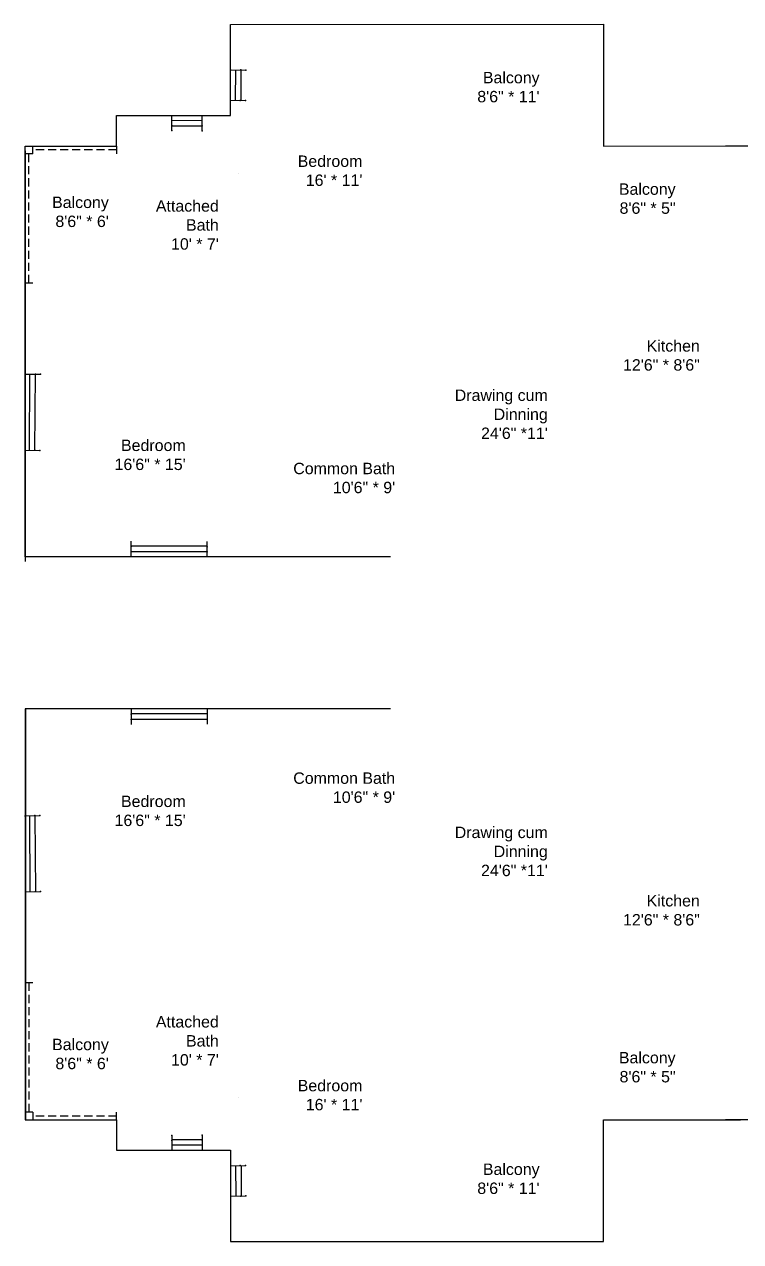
# Model space of a CAD drawing. Header units: millimetres. Extents: x 1002 to 3799, y 642 to 1602.
# Drawn here: x 2650 to 3215, y 642 to 1602 of the extents above; entities that cross this region are included whole.
import ezdxf

# ---------------------------------------------------------------- set-up
doc = ezdxf.new("R2010")
doc.units = ezdxf.units.MM
doc.linetypes.add('HIDDEN', pattern=[9.525, 6.35, -3.175])
doc.layers.add('grill', color=33, linetype='HIDDEN', plot=False)
doc.layers.add('label', color=200, linetype='HIDDEN', plot=False)
doc.layers.add('wall', color=50, linetype='Continuous')
doc.layers.add('window', color=71, linetype='Continuous')
doc.styles.get("Standard").update_dxf_attribs({"font": 'arial.ttf'})

msp = doc.modelspace()

# ---------------------------------------------------------------- linework, layer by layer
at = {"layer": 'grill', "extrusion": (0.002616, -0.033311, 0.999442)}
for p, q in [((2657.079, 1499.889, -17.409), (2651.079, 1499.889, -17.394)), ((2654.079, 1397.928, -20.8), (2654.079, 1499.889, -17.402)), ((2657.079, 1499.889, -17.409), (2657.079, 1505.886, -17.21)), ((2723.104, 1502.894, -17.482), (2657.079, 1502.888, -17.31)), ((2723.104, 1505.892, -17.382), (2723.104, 1499.895, -17.582)), ((2657.079, 1397.946, -20.807), (2651.079, 1397.91, -20.793))]:
    msp.add_line(p, q, dxfattribs=at)
at = {"layer": 'grill', "extrusion": (0.002616, 0, 0.999997)}
for p, q in [((2657.079, 846.164, -30), (2651.079, 846.2, -29.984)), ((2654.079, 846.182, -29.992), (2654.079, 744.164, -29.992)), ((2657.079, 744.164, -30), (2651.079, 744.164, -29.984)), ((2657.079, 744.164, -30), (2657.079, 738.164, -30)), ((2723.104, 741.164, -30.173), (2657.079, 741.164, -30)), ((2723.104, 738.164, -30.173), (2723.104, 744.164, -30.173))]:
    msp.add_line(p, q, dxfattribs=at)
at = {"layer": 'wall', "extrusion": (0.002616, -0.033311, 0.999442), "elevation": -60.412}
msp.add_lwpolyline([(3022.649, 946.899), (2735.475, 969.436), (2760.823, 1292.443), (2832.628, 1286.809), (2834.506, 1310.734), (2924.107, 1303.702), (2929.74, 1375.482), (3222.936, 1352.473), (3215.426, 1256.768), (3323.095, 1248.318)], dxfattribs=at)
at = {"layer": 'wall', "extrusion": (-2.91935e-18, -0.033311, 0.999445), "elevation": -68.806}
msp.add_lwpolyline([(3479.112, 1180.476), (3767.169, 1180.476), (3767.169, 1504.476), (3695.144, 1504.477), (3695.144, 1528.476), (3605.267, 1528.476), (3605.267, 1600.476), (3311.169, 1600.476), (3311.169, 1504.477), (3203.169, 1504.476)], dxfattribs=at)
at = {"layer": 'wall', "extrusion": (-0.999997, -8.71268e-05, 0.002614), "elevation": -2651.246}
msp.add_lwpolyline([(-1178.036, 92.881), (-1501.856, 103.673), (-1501.856, 103.673)], dxfattribs=at)
at = {"layer": 'wall', "extrusion": (1.75231e-16, 0.999445, 0.033311), "elevation": 1486.476}
msp.add_lwpolyline([(-2819.376, 46.213), (-2819.376, 46.213), (-2819.376, 46.213), (-2819.376, 46.213)], close=True, dxfattribs=at)
at = {"layer": 'wall', "extrusion": (0.002616, 0, 0.999997), "elevation": -23.05}
msp.add_lwpolyline([(2939.205, 1062.165), (2651.148, 1062.165), (2651.148, 738.165), (2723.174, 738.164), (2723.174, 714.165), (2813.051, 714.165), (2813.051, 642.165), (3107.148, 642.165), (3107.148, 738.164), (3215.148, 738.165)], dxfattribs=at)
at = {"layer": 'wall', "extrusion": (-0.999997, -3.50885e-16, 0.002616), "elevation": -2651.148}
msp.add_lwpolyline([(-1062.165, 90.95), (-738.165, 90.95), (-738.165, 90.95)], dxfattribs=at)
at = {"layer": 'wall', "elevation": -31.444}
msp.add_lwpolyline([(3479.112, 1062.165), (3767.169, 1062.165), (3767.169, 738.165), (3695.144, 738.164), (3695.144, 714.165), (3605.267, 714.165), (3605.267, 642.165), (3311.169, 642.165), (3311.169, 738.164), (3203.169, 738.165)], dxfattribs=at)
at = {"layer": 'wall', "extrusion": (0, -1, 0), "elevation": -756.165}
msp.add_lwpolyline([(2819.376, 83.576), (2819.376, 83.576), (2819.376, 83.576), (2819.376, 83.576)], close=True, dxfattribs=at)
at = {"layer": 'window', "extrusion": (0.002616, -0.033311, 0.999442)}
for p, q in [((2813.417, 1566.02, -15.615), (2825.416, 1565.863, -15.651)), ((2816.967, 1541.984, -16.425), (2817.125, 1565.971, -15.626)), ((2821.315, 1541.927, -16.438), (2821.475, 1565.915, -15.639)), ((2812.999, 1542.036, -16.413), (2824.998, 1541.879, -16.449)), ((2766.585, 1517.888, -17.096), (2766.663, 1529.881, -16.697)), ((2790.584, 1517.63, -17.168), (2790.663, 1529.623, -16.768)), ((2790.61, 1521.596, -17.035), (2766.609, 1521.594, -16.973)), ((2790.639, 1525.941, -16.891), (2766.638, 1525.942, -16.828)), ((2651.079, 1326.145, -23.185), (2663.078, 1325.988, -23.221)), ((2654.388, 1266.13, -25.193), (2654.787, 1326.096, -23.196)), ((2658.736, 1266.073, -25.207), (2659.137, 1326.039, -23.209)), ((2650.42, 1266.181, -25.181), (2662.419, 1266.025, -25.218)), ((2734.504, 1182.336, -28.196), (2734.583, 1194.329, -27.796)), ((2794.558, 1190.388, -28.085), (2734.557, 1190.39, -27.928)), ((2794.503, 1182.077, -28.362), (2794.582, 1194.07, -27.962)), ((2794.529, 1186.043, -28.229), (2734.528, 1186.042, -28.072))]:
    msp.add_line(p, q, dxfattribs=at)
at = {"layer": 'window', "extrusion": (0.002616, 0, 0.999997)}
for p, q in [((2734.504, 1061.9, -30.202), (2734.583, 1049.9, -30.203)), ((2794.529, 1058.196, -30.359), (2734.528, 1058.192, -30.202)), ((2794.503, 1062.165, -30.359), (2794.582, 1050.165, -30.36)), ((2794.558, 1053.849, -30.359), (2734.557, 1053.842, -30.203)), ((2650.42, 978.001, -29.982), (2662.419, 978.159, -30.014)), ((2654.388, 978.053, -29.993), (2654.787, 918.053, -29.994)), ((2658.736, 978.11, -30.004), (2659.137, 918.111, -30.005)), ((2651.079, 918.005, -29.984), (2663.078, 918.162, -30.016)), ((2766.585, 726.165, -30.286), (2766.663, 714.165, -30.287)), ((2790.61, 722.457, -30.349), (2766.609, 722.457, -30.286)), ((2790.584, 726.425, -30.349), (2790.663, 714.426, -30.349)), ((2790.639, 718.109, -30.349), (2766.638, 718.106, -30.286)), ((2812.999, 702.007, -30.408), (2824.998, 702.165, -30.439)), ((2816.967, 702.06, -30.418), (2817.125, 678.059, -30.419)), ((2821.315, 702.117, -30.429), (2821.475, 678.116, -30.43)), ((2813.417, 678.01, -30.409), (2825.416, 678.168, -30.44))]:
    msp.add_line(p, q, dxfattribs=at)
at = {"layer": 'window', "extrusion": (0.002616, -0.033311, 0.999442)}
for p in [(2821.1, 1565.92, -15.638), (2825.1, 1565.867, -15.65), (2820.682, 1541.936, -16.436), (2824.682, 1541.884, -16.448), (2766.587, 1518.18, -17.086), (2766.613, 1522.177, -16.953), (2790.586, 1517.921, -17.158), (2790.612, 1521.919, -17.025), (2659.221, 1326.038, -23.209), (2663.221, 1325.986, -23.222), (2658.562, 1266.075, -25.206), (2662.562, 1266.023, -25.218), (2734.556, 1190.331, -27.93), (2794.556, 1190.072, -28.095), (2734.53, 1186.334, -28.063), (2794.529, 1186.075, -28.228)]:
    msp.add_point(p, dxfattribs=at)
at = {"layer": 'window', "extrusion": (0.002616, 0, 0.999997)}
for p in [(2734.53, 1057.9, -30.202), (2794.529, 1058.165, -30.359), (2734.556, 1053.9, -30.203), (2794.556, 1054.165, -30.359), (2658.562, 978.108, -30.004), (2662.562, 978.161, -30.014), (2659.221, 918.112, -30.006), (2663.221, 918.164, -30.016), (2766.587, 725.873, -30.286), (2766.613, 721.873, -30.286), (2790.586, 726.134, -30.349), (2790.612, 722.134, -30.349), (2820.682, 702.108, -30.428), (2824.682, 702.161, -30.438), (2821.1, 678.111, -30.429), (2825.1, 678.164, -30.439)]:
    msp.add_point(p, dxfattribs=at)

# ---------------------------------------------------------------- texts
at = {"layer": 'label', "extrusion": (0.002616, -0.033311, 0.999442), "char_height": 9, "attachment_point": 9, "text_direction": (0.999997, 8.7e-05, -0.002614)}
for s, width, insert in [('Balcony\\P8\'6" * 11\'', 67.19454, (3056.616, 1540.298, -17.108)), ("Bedroom\\P16' * 11'", 64.11227, (2916.934, 1474.379, -18.94)), ('Balcony \\P8\'6" * 5"', 67.19454, (3163.843, 1452.383, -20.319)), ('Balcony\\P8\'6" * 6\'', 67.19454, (2717.021, 1441.956, -19.497)), ("Attached Bath\\P10' * 7'", 67.19454, (2803.734, 1424.106, -20.319)), ('Kitchen\\P12\'6" * 8\'6"', 67.19454, (3182.959, 1328.763, -24.489)), ('Drawing cum Dinning \\P24\'6" *11\'', 83.31854, (3063.071, 1274.874, -25.972)), ('Bedroom\\P16\'6" * 15\'', 67.19454, (2777.626, 1250.374, -26.041)), ('Common Bath\\P10\'6" * 9\'', 92.62065, (2942.767, 1232.118, -27.082))]:
    msp.add_mtext_dynamic_manual_height_columns(s, width=width, gutter_width=12.5, heights=[0], dxfattribs=dict(at, insert=insert))
at = {"layer": 'label', "extrusion": (0.002616, 0, 0.999997), "char_height": 9, "attachment_point": 3, "text_direction": (0.999997, 0, -0.002616)}
for s, width, insert in [('Common Bath\\P10\'6" * 9\'', 92.62065, (2942.767, 1012.109, -30.747)), ('Bedroom\\P16\'6" * 15\'', 67.19454, (2777.626, 993.828, -30.315)), ('Drawing cum Dinning \\P24\'6" *11\'', 83.31854, (3063.071, 969.34, -31.062)), ('Kitchen\\P12\'6" * 8\'6"', 67.19454, (3182.959, 915.431, -31.375)), ("Attached Bath\\P10' * 7'", 67.19454, (2803.734, 820.002, -30.383)), ('Balcony\\P8\'6" * 6\'', 67.19454, (2717.021, 802.135, -30.157)), ('Balcony \\P8\'6" * 5"', 67.19454, (3163.843, 791.741, -31.325)), ("Bedroom\\P16' * 11'", 64.11227, (2916.934, 769.711, -30.68)), ('Balcony\\P8\'6" * 11\'', 67.19454, (3056.616, 703.768, -31.045))]:
    msp.add_mtext_dynamic_manual_height_columns(s, width=width, gutter_width=12.5, heights=[0], dxfattribs=dict(at, insert=insert))

doc.saveas('drawing.dxf')
